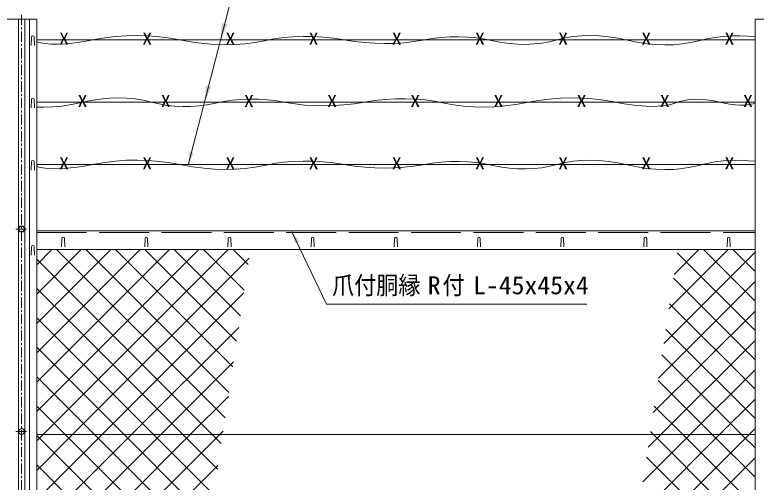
# Model space of a CAD drawing. Units: millimetres, scale not verified. Extents: x -4455 to 4455, y -3150 to 3150.
# Drawn here: x -3242 to -1459, y 709 to 1834 of the extents above; entities that cross this region are included whole.
import ezdxf
from ezdxf.enums import TextEntityAlignment as Align

# ---------------------------------------------------------------- set-up
doc = ezdxf.new("R2010")
doc.units = ezdxf.units.MM
doc.header["$LTSCALE"] = 20
doc.linetypes.add('DASHED', pattern=[7.5, 6, -1.5])
doc.linetypes.add('USER1', pattern=[2, 1.25, -0.25, 0.25, -0.25])
for name, color, linetype, lineweight in [('0-0_1部材', 3, 'Continuous', 18), ('0-3_8部品', 3, 'Continuous', 18), ('0-5_0', 3, 'Continuous', 18), ('0-7_2網', 4, 'Continuous', 18), ('0-A_6文字', 3, 'Continuous', 18), ('0-B_中心線', 1, 'USER1', 18)]:
    doc.layers.add(name, color=color, linetype=linetype, lineweight=lineweight)
doc.styles.add('ＭＳ ゴシック', font='')
doc.styles.get('ＭＳ ゴシック').set_extended_font_data('MS Gothic')

msp = doc.modelspace()

# ---------------------------------------------------------------- linework, layer by layer
at = {"layer": '0-0_1部材', "color": 7}
for p, q in [((-3189.2, 1824.06), (-3262.2, 1824.06)), ((-3189.2, 1824.06), (-3189.2, -440.94)), ((-1462.2, 1824.06), (-1462.2, -440.94)), ((-1389.2, 1824.06), (-1462.2, 1824.06)), ((-3189.2, 1314.06), (-1462.2, 1314.06)), ((-3189.2, 1269.06), (-1462.2, 1269.06))]:
    msp.add_line(p, q, dxfattribs=at)
at = {"layer": '0-0_1部材'}
for p, q in [((-3233.2, 1824.06), (-3233.2, -440.94)), ((-3218.2, 1824.06), (-3218.2, -440.94)), ((-3206.7, 1824.06), (-3206.7, -440.94)), ((-3129.45, 1275.56), (-3128.7, 1296.06)), ((-3121.95, 1275.56), (-3122.7, 1296.06)), ((-2929.45, 1275.56), (-2928.7, 1296.06)), ((-2921.95, 1275.56), (-2922.7, 1296.06)), ((-2729.45, 1275.56), (-2728.7, 1296.06)), ((-2721.95, 1275.56), (-2722.7, 1296.06)), ((-2529.45, 1275.56), (-2528.7, 1296.06)), ((-2521.95, 1275.56), (-2522.7, 1296.06)), ((-2329.45, 1275.56), (-2328.7, 1296.06)), ((-2321.95, 1275.56), (-2322.7, 1296.06)), ((-2129.45, 1275.56), (-2128.7, 1296.06)), ((-2121.95, 1275.56), (-2122.7, 1296.06)), ((-1929.45, 1275.56), (-1928.7, 1296.06)), ((-1921.95, 1275.56), (-1922.7, 1296.06)), ((-1729.45, 1275.56), (-1728.7, 1296.06)), ((-1721.95, 1275.56), (-1722.7, 1296.06)), ((-1529.45, 1275.56), (-1528.7, 1296.06)), ((-1521.95, 1275.56), (-1522.7, 1296.06)), ((-1462.2, 824.06), (-3189.2, 824.06))]:
    msp.add_line(p, q, dxfattribs=at)
at = {"layer": '0-0_1部材', "color": 1}
for p, q in [((-1478.73, 1783.22), (-1462.2, 1781.65)), ((-3189.2, 1774.06), (-1462.2, 1774.06)), ((-3189.2, 1624.06), (-1462.2, 1624.06)), ((-1478.73, 1483.22), (-1462.2, 1481.65)), ((-3189.2, 1474.06), (-1462.2, 1474.06))]:
    msp.add_line(p, q, dxfattribs=at)
at = {"layer": '0-0_1部材', "color": 1, "linetype": 'DASHED'}
msp.add_line((-3189.2, 1310.06), (-1462.2, 1310.06), dxfattribs=at)
at = {"layer": '0-0_1部材', "color": 1}
for points in [[(-3189.2, 1769.55), (-3183.95, 1767.94), (-3170.15, 1765.42), (-3154.6, 1764.06), (-3137.29, 1763.87), (-3118.22, 1764.84), (-3097.4, 1766.98), (-3074.83, 1770.29), (-3050.5, 1774.77), (-3025.16, 1779.17), (-2999.58, 1782.27), (-2973.75, 1784.07), (-2947.66, 1784.55), (-2921.33, 1783.73), (-2894.75, 1781.61), (-2867.92, 1778.17), (-2840.85, 1773.43), (-2813.93, 1768.69), (-2787.59, 1765.24), (-2761.83, 1763.1), (-2736.64, 1762.25), (-2712.02, 1762.7), (-2687.98, 1764.44), (-2664.52, 1767.49), (-2641.63, 1771.83), (-2618.86, 1776.24), (-2595.78, 1779.47), (-2572.36, 1781.53), (-2548.62, 1782.42), (-2524.56, 1782.13), (-2500.17, 1780.67), (-2475.45, 1778.04), (-2450.41, 1774.23), (-2425.4, 1770.37), (-2400.76, 1767.59), (-2376.49, 1765.88), (-2352.6, 1765.24), (-2329.09, 1765.68), (-2305.95, 1767.19), (-2283.19, 1769.77)], [(-2283.19, 1769.77), (-2260.8, 1773.43), (-2238.73, 1777.08), (-2216.94, 1779.62), (-2195.43, 1781.07), (-2174.19, 1781.42), (-2153.22, 1780.67), (-2132.54, 1778.83), (-2112.12, 1775.88), (-2091.98, 1771.83), (-2072.07, 1767.85), (-2052.33, 1765.09), (-2032.76, 1763.56), (-2013.37, 1763.25), (-1994.16, 1764.16), (-1975.12, 1766.29), (-1956.26, 1769.65), (-1937.57, 1774.23), (-1918.65, 1778.76), (-1899.11, 1781.95), (-1878.95, 1783.8), (-1858.16, 1784.32), (-1836.75, 1783.5), (-1814.71, 1781.35), (-1792.04, 1777.86), (-1768.75, 1773.03), (-1745.43, 1768.21), (-1722.65, 1764.72), (-1700.42, 1762.57), (-1678.75, 1761.75), (-1657.62, 1762.27), (-1637.04, 1764.12), (-1617.02, 1767.31), (-1597.54, 1771.83), (-1578.24, 1776.48), (-1558.74, 1780.02), (-1539.03, 1782.47), (-1519.13, 1783.82), (-1499.03, 1784.07), (-1478.73, 1783.22)], [(-3036.68, 1631.35), (-3059.35, 1627.86), (-3082.64, 1623.03), (-3105.96, 1618.21), (-3128.74, 1614.72), (-3150.97, 1612.57), (-3172.64, 1611.75), (-3189.2, 1612.15)], [(-2186.87, 1617.49), (-2209.76, 1621.83), (-2232.53, 1626.24), (-2255.62, 1629.47), (-2279.03, 1631.53), (-2302.77, 1632.42), (-2326.83, 1632.13), (-2351.22, 1630.67), (-2375.94, 1628.04), (-2400.98, 1624.23), (-2425.99, 1620.37), (-2450.63, 1617.59), (-2474.9, 1615.88), (-2498.79, 1615.24), (-2522.3, 1615.68), (-2545.44, 1617.19), (-2568.2, 1619.77), (-2590.59, 1623.43), (-2612.66, 1627.08), (-2634.45, 1629.62), (-2655.96, 1631.07), (-2677.2, 1631.42), (-2698.17, 1630.67), (-2718.86, 1628.83), (-2739.27, 1625.88), (-2759.41, 1621.83), (-2779.32, 1617.85), (-2799.06, 1615.09), (-2818.63, 1613.56), (-2838.02, 1613.25), (-2857.23, 1614.16), (-2876.27, 1616.29), (-2895.13, 1619.65), (-2913.82, 1624.23), (-2932.74, 1628.76), (-2952.28, 1631.95), (-2972.44, 1633.8), (-2993.23, 1634.32), (-3014.64, 1633.5), (-3036.68, 1631.35)], [(-1462.2, 1621.14), (-1466.96, 1619.74), (-1476.35, 1618.05), (-1486.61, 1617.15), (-1497.73, 1617.05), (-1509.7, 1617.76), (-1522.54, 1619.27), (-1536.24, 1621.58), (-1550.79, 1624.69), (-1565.54, 1627.72), (-1579.81, 1629.77), (-1593.61, 1630.85), (-1606.92, 1630.95), (-1619.76, 1630.08), (-1632.12, 1628.24), (-1644, 1625.42), (-1655.4, 1621.63), (-1667.44, 1617.94), (-1681.24, 1615.42), (-1696.79, 1614.06), (-1714.1, 1613.87), (-1733.17, 1614.84), (-1753.99, 1616.98), (-1776.56, 1620.29), (-1800.89, 1624.77), (-1826.23, 1629.17), (-1851.81, 1632.27), (-1877.65, 1634.07), (-1903.73, 1634.55), (-1930.06, 1633.73), (-1956.64, 1631.61), (-1983.47, 1628.17), (-2010.54, 1623.43), (-2037.46, 1618.69), (-2063.8, 1615.24), (-2089.56, 1613.1), (-2114.75, 1612.25), (-2139.37, 1612.7), (-2163.41, 1614.44), (-2186.87, 1617.49)], [(-3189.2, 1469.55), (-3183.95, 1467.94), (-3170.15, 1465.42), (-3154.6, 1464.06), (-3137.29, 1463.87), (-3118.22, 1464.84), (-3097.4, 1466.98), (-3074.83, 1470.29), (-3050.5, 1474.77), (-3025.16, 1479.17), (-2999.58, 1482.27), (-2973.75, 1484.07), (-2947.66, 1484.55), (-2921.33, 1483.73), (-2894.75, 1481.61), (-2867.92, 1478.17), (-2840.85, 1473.43), (-2813.93, 1468.69), (-2787.59, 1465.24), (-2761.83, 1463.1), (-2736.64, 1462.25), (-2712.02, 1462.7), (-2687.98, 1464.44), (-2664.52, 1467.49), (-2641.63, 1471.83), (-2618.86, 1476.24), (-2595.78, 1479.47), (-2572.36, 1481.53), (-2548.62, 1482.42), (-2524.56, 1482.13), (-2500.17, 1480.67), (-2475.45, 1478.04), (-2450.41, 1474.23), (-2425.4, 1470.37), (-2400.76, 1467.59), (-2376.49, 1465.88), (-2352.6, 1465.24), (-2329.09, 1465.68), (-2305.95, 1467.19), (-2283.19, 1469.77)], [(-2283.19, 1469.77), (-2260.8, 1473.43), (-2238.73, 1477.08), (-2216.94, 1479.62), (-2195.43, 1481.07), (-2174.19, 1481.42), (-2153.22, 1480.67), (-2132.54, 1478.83), (-2112.12, 1475.88), (-2091.98, 1471.83), (-2072.07, 1467.85), (-2052.33, 1465.09), (-2032.76, 1463.56), (-2013.37, 1463.25), (-1994.16, 1464.16), (-1975.12, 1466.29), (-1956.26, 1469.65), (-1937.57, 1474.23), (-1918.65, 1478.76), (-1899.11, 1481.95), (-1878.95, 1483.8), (-1858.16, 1484.32), (-1836.75, 1483.5), (-1814.71, 1481.35), (-1792.04, 1477.86), (-1768.75, 1473.03), (-1745.43, 1468.21), (-1722.65, 1464.72), (-1700.42, 1462.57), (-1678.75, 1461.75), (-1657.62, 1462.27), (-1637.04, 1464.12), (-1617.02, 1467.31), (-1597.54, 1471.83), (-1578.24, 1476.48), (-1558.74, 1480.02), (-1539.03, 1482.47), (-1519.13, 1483.82), (-1499.03, 1484.07), (-1478.73, 1483.22)]]:
    msp.add_lwpolyline(points, dxfattribs=at)
at = {"layer": '0-0_1部材'}
for centre in [(-3125.7, 1296.06), (-2925.7, 1296.06), (-2725.7, 1296.06), (-2525.7, 1296.06), (-2325.7, 1296.06), (-2125.7, 1296.06), (-1925.7, 1296.06), (-1725.7, 1296.06), (-1525.7, 1296.06)]:
    msp.add_arc(centre, 3, 0, 180, dxfattribs=at)
at = {"layer": '0-3_8部品', "color": 1, "linetype": 'USER1'}
for p, q in [((-3239.14, 1318.51), (-3212.25, 1318.51)), ((-3239.13, 831.19), (-3212.25, 831.19))]:
    msp.add_line(p, q, dxfattribs=at)
at = {"layer": '0-3_8部品'}
msp.add_lwpolyline([(-3217.86, 1318.51), (-3221.78, 1325.3), (-3229.62, 1325.3), (-3233.54, 1318.51), (-3229.62, 1311.72), (-3221.78, 1311.72)], close=True, dxfattribs=at)
for centre in [(-3225.7, 1318.51), (-3225.7, 831.19)]:
    msp.add_circle(centre, 6.8, dxfattribs=at)
at = {"layer": '0-5_0'}
for p, q in [((-3202.45, 1760.43), (-3201.7, 1780.93)), ((-3194.95, 1760.43), (-3195.7, 1780.93)), ((-3202.45, 1610.43), (-3201.7, 1630.93)), ((-3194.95, 1610.43), (-3195.7, 1630.93)), ((-3202.45, 1460.43), (-3201.7, 1480.93)), ((-3194.95, 1460.43), (-3195.7, 1480.93)), ((-3202.45, 1255.43), (-3201.7, 1275.93)), ((-3194.95, 1255.43), (-3195.7, 1275.93))]:
    msp.add_line(p, q, dxfattribs=at)
for centre in [(-3198.7, 1780.93), (-3198.7, 1630.93), (-3198.7, 1480.93), (-3198.7, 1275.93)]:
    msp.add_arc(centre, 3, 0, 180, dxfattribs=at)
at = {"layer": '0-7_2網'}
for p, q in [((-3189.2, 1232.72), (-3152.86, 1269.06)), ((-3189.2, 1162.01), (-3082.15, 1269.06)), ((-3189.2, 1091.3), (-3011.44, 1269.06)), ((-3189.2, 1020.59), (-2940.73, 1269.06)), ((-3189.2, 949.88), (-2870.02, 1269.06)), ((-3189.2, 879.17), (-2799.31, 1269.06)), ((-2736.31, 863.84), (-3141.52, 1269.06)), ((-2727.1, 925.35), (-3070.81, 1269.06)), ((-2717.9, 986.85), (-3000.1, 1269.06)), ((-2708.69, 1048.36), (-2929.39, 1269.06)), ((-2699.49, 1109.86), (-2858.68, 1269.06)), ((-2690.28, 1171.37), (-2787.97, 1269.06)), ((-2681.08, 1232.87), (-2717.26, 1269.06)), ((-1669.42, 1126.16), (-1526.52, 1269.06)), ((-1656.97, 1209.31), (-1597.23, 1269.06)), ((-1462.2, 1145.36), (-1585.89, 1269.06)), ((-1462.2, 1216.07), (-1515.18, 1269.06)), ((-1681.86, 1043), (-1462.2, 1262.67)), ((-1462.2, 1074.65), (-1649.15, 1261.6)), ((-1462.2, 1003.94), (-1658.35, 1200.1)), ((-1694.31, 959.84), (-1462.2, 1191.96)), ((-2837.94, 824.06), (-3189.2, 1175.31)), ((-3032.18, 824.06), (-2691.23, 1165)), ((-1462.2, 933.23), (-1667.56, 1138.59)), ((-1706.75, 876.69), (-1462.2, 1121.25)), ((-2908.66, 824.06), (-3189.2, 1104.6)), ((-2961.47, 824.06), (-2703.68, 1081.84)), ((-1462.2, 862.52), (-1676.76, 1077.09)), ((-2979.37, 824.06), (-3189.2, 1033.89)), ((-1688.67, 824.06), (-1462.2, 1050.54)), ((-2890.75, 824.06), (-2716.12, 998.69)), ((-1494.44, 824.06), (-1685.97, 1015.58)), ((-3050.08, 824.06), (-3189.2, 963.18)), ((-1617.96, 824.06), (-1462.2, 979.82)), ((-1565.15, 824.06), (-1695.17, 954.08)), ((-2820.04, 824.06), (-2728.57, 915.53)), ((-1547.25, 824.06), (-1462.2, 909.11)), ((-1635.86, 824.06), (-1704.38, 892.57)), ((-1476.54, 824.06), (-1462.2, 838.4)), ((-3189.2, 667.04), (-3032.18, 824.06)), ((-3189.2, 596.33), (-2961.47, 824.06)), ((-3189.2, 525.62), (-2890.75, 824.06)), ((-3189.2, 454.91), (-2820.04, 824.06)), ((-2800.74, 433.3), (-3189.2, 821.75)), ((-2782.33, 556.31), (-3050.08, 824.06)), ((-2773.13, 617.82), (-2979.37, 824.06)), ((-2763.92, 679.32), (-2908.66, 824.06)), ((-2754.72, 740.83), (-2837.94, 824.06)), ((-1756.53, 544.07), (-1476.54, 824.06)), ((-1744.09, 627.22), (-1547.25, 824.06)), ((-1731.64, 710.38), (-1617.96, 824.06)), ((-1719.2, 793.53), (-1688.67, 824.06)), ((-1706.57, 824.06), (-1713.58, 831.06)), ((-1462.2, 579.68), (-1706.57, 824.06)), ((-1462.2, 650.39), (-1635.86, 824.06)), ((-1462.2, 721.1), (-1565.15, 824.06)), ((-1462.2, 791.81), (-1494.44, 824.06)), ((-1768.98, 460.91), (-1462.2, 767.69)), ((-1462.2, 508.97), (-1722.79, 769.56)), ((-2809.95, 371.79), (-3189.2, 751.04))]:
    msp.add_line(p, q, dxfattribs=at)
for points in [[(-3189.2, 808.46), (-3173.6, 824.06), (-2728.6, 1269.06)], [(-3189.2, 737.75), (-3102.89, 824.06), (-2678.79, 1248.15)], [(-2745.51, 802.33), (-2767.23, 824.06), (-3189.2, 1246.02)], [(-2791.54, 494.81), (-3120.79, 824.06), (-3189.2, 892.47)], [(-3189.2, 384.2), (-2749.33, 824.06), (-2741.01, 832.38)], [(-3189.2, 313.49), (-3168.62, 334.06), (-2753.46, 749.22)]]:
    msp.add_lwpolyline(points, dxfattribs=at)
at = {"layer": '0-A_6文字', "color": 7}
msp.add_line((-2492.88, 1137.56), (-2575.51, 1312.12), dxfattribs=at)
at = {"layer": '0-A_6文字', "color": 1}
msp.add_line((-1866.45, 1137.56), (-2492.88, 1137.56), dxfattribs=at)
at = {"layer": '0-A_6文字', "color": 7}
msp.add_lwpolyline([(-1975.24, 1885.99), (-2718.3, 1885.99), (-2824.25, 1475.99)], dxfattribs=at)
at = {"layer": '0-A_6文字', "color": 1}
for points in [[(-2730.76, 1811.12), (-2743.67, 1814.45), (-2747.22, 1774.06)], [(-2769.52, 1661.12), (-2782.43, 1664.45), (-2785.99, 1624.06)]]:
    msp.add_solid(points, dxfattribs=at)
at = {"layer": '0-A_6文字', "color": 7}
for points in [[(-2824.75, 1474.06), (-2822.29, 1504.41), (-2812.2, 1501.8)], [(-2576.36, 1313.92), (-2558.82, 1289.04), (-2568.24, 1284.58)]]:
    msp.add_solid(points, dxfattribs=at)
at = {"layer": '0-B_中心線'}
msp.add_line((-3225.7, 1834.3), (-3225.7, -452.51), dxfattribs=at)

# ---------------------------------------------------------------- texts
at = {"layer": '0-0_1部材', "color": 1, "style": 'ＭＳ ゴシック', "width": 1.2}
for p in [(-3135.52, 1753.78), (-2935.52, 1753.78), (-2735.52, 1753.78), (-2535.52, 1753.78), (-2335.52, 1753.78), (-2135.52, 1753.78), (-1935.52, 1753.78), (-1735.52, 1753.78), (-1535.52, 1753.78), (-3091, 1603.78), (-2891, 1603.78), (-2691, 1603.78), (-2491, 1603.78), (-2291, 1603.78), (-2091, 1603.78), (-1891, 1603.78), (-1691, 1603.78), (-1491, 1603.78), (-3135.52, 1453.78), (-2935.52, 1453.78), (-2735.52, 1453.78), (-2535.52, 1453.78), (-2335.52, 1453.78), (-2135.52, 1453.78), (-1935.52, 1453.78), (-1735.52, 1453.78), (-1535.52, 1453.78)]:
    msp.add_text('X', height=28.89, dxfattribs=at).set_placement(p, align=Align.BOTTOM_LEFT)
at = {"layer": '0-A_6文字', "style": 'ＭＳ ゴシック'}
for s, width, p in [('爪付胴縁  付', 0.9, (-2479.16, 1148.64)), ('R', 1.05, (-2249.26, 1148.64)), ('L-45x45x4', 1.05, (-2140.16, 1148.64))]:
    msp.add_text(s, height=43.26, dxfattribs=dict(at, width=width)).set_placement(p, align=Align.BOTTOM_LEFT)

doc.saveas('drawing.dxf')
